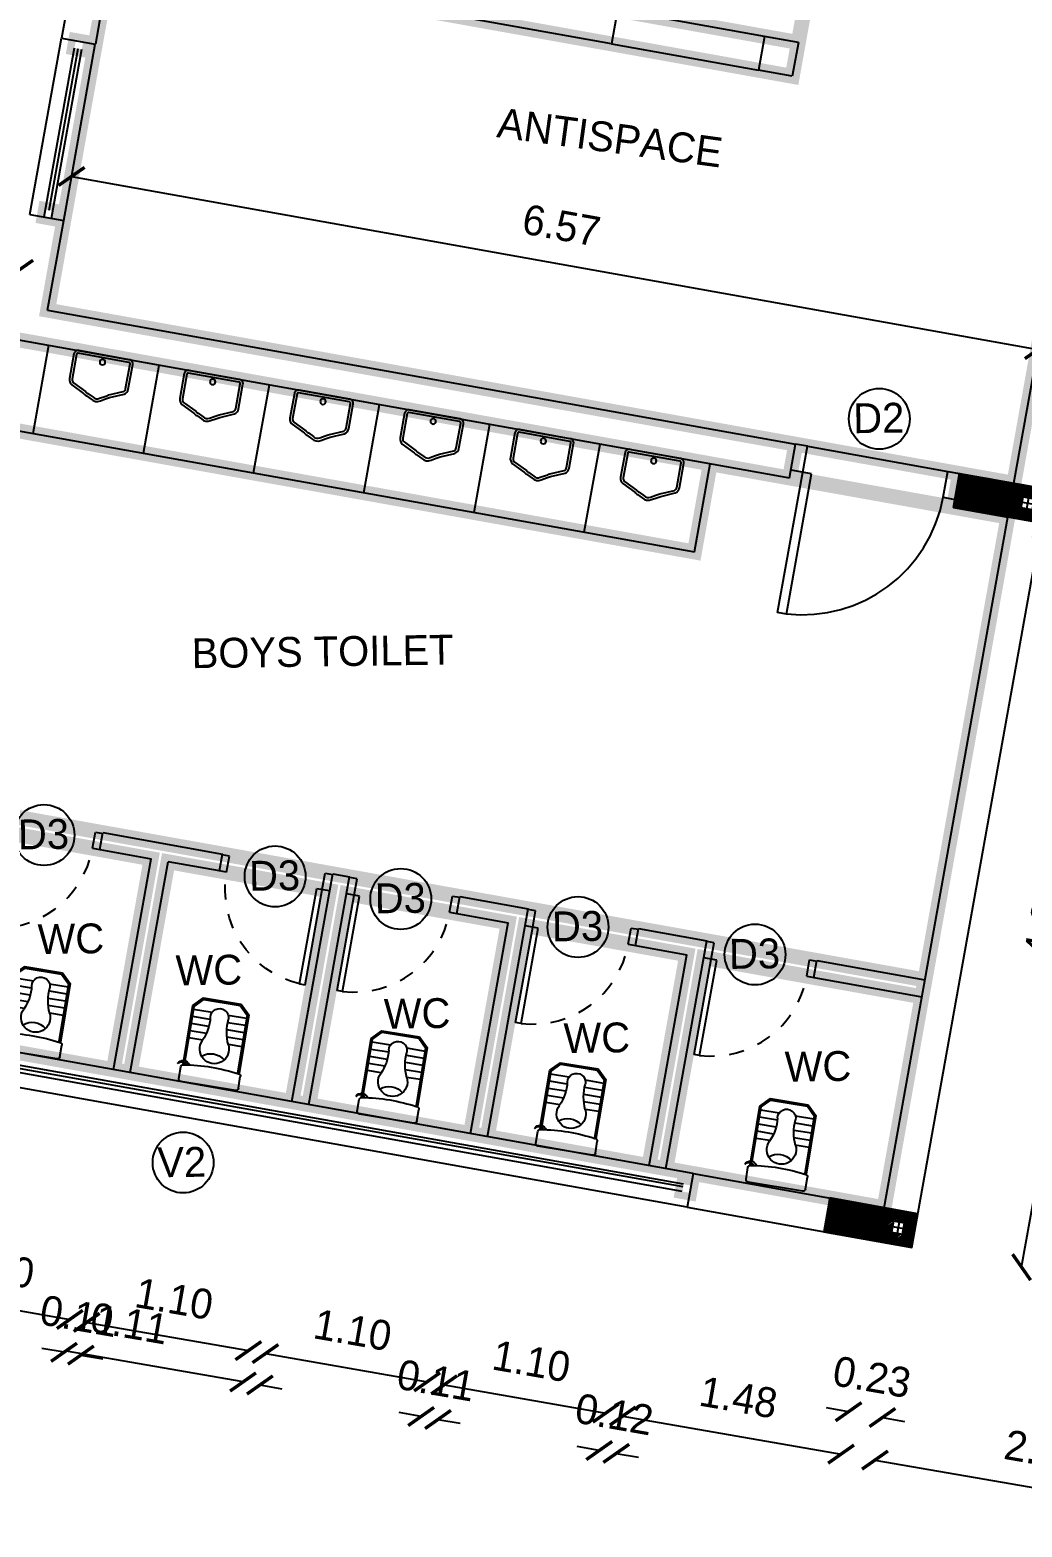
# Model space of a CAD drawing. Header units: metres. Extents: x 6101839 to 6102590, y -6659932 to -6659648.
# Drawn here: x 6102063.82 to 6102070.47, y -6659680.04 to -6659670.01 of the extents above; entities that cross this region are included whole.
import ezdxf

# ---------------------------------------------------------------- set-up
doc = ezdxf.new("R2010")
doc.units = ezdxf.units.M
doc.header["$LTSCALE"] = 500
doc.header["$MEASUREMENT"] = 0
doc.linetypes.add('HIDDEN', pattern=[0.375, 0.25, -0.125])
doc.layers.get('0').update_dxf_attribs({"linetype": 'CONTINUOUS'})
doc.layers.get('Defpoints').update_dxf_attribs({"linetype": 'CONTINUOUS'})
for name, color, linetype in [('Bldg', 44, 'CONTINUOUS'), ('BLK_1_FLR_0_CARPET_AREA', 10, 'CONTINUOUS'), ('BLK_1_FLR_0_URINAL', 235, 'CONTINUOUS'), ('BLK_1_FLR_0_WATER_CLOSET', 213, 'CONTINUOUS'), ('COL', 2, 'CONTINUOUS'), ('DIM', 205, 'CONTINUOUS'), ('DOORTEXT', 13, 'CONTINUOUS'), ('ED', 30, 'CONTINUOUS'), ('FURN', 156, 'CONTINUOUS'), ('FURN1', 252, 'CONTINUOUS'), ('FURNITURE', 252, 'CONTINUOUS'), ('HATCH', 15, 'CONTINUOUS'), ('norms', 4, 'CONTINUOUS'), ('railing', 14, 'CONTINUOUS'), ('TEXT', 4, 'CONTINUOUS'), ('TEXT1', 7, 'CONTINUOUS'), ('TOILET', 8, 'CONTINUOUS'), ('W-SCH', 205, 'CONTINUOUS'), ('WALL TILE', 251, 'CONTINUOUS'), ('wall1', 125, 'CONTINUOUS'), ('WINDOWS', 252, 'CONTINUOUS')]:
    doc.layers.add(name, color=color, linetype=linetype)
doc.styles.add('RM', font='GOTHIC.TTF')
doc.styles.add('S2', font='GOTHIC.TTF')
doc.styles.add('USA TEXT', font='GOTHIC.TTF')
doc.dimstyles.new('1-100-ED', dxfattribs={"dimtxt": 0.2, "dimasz": 0.15, "dimexe": 0.18, "dimexo": 0.0625, "dimgap": 0.15, "dimtad": 1, "dimzin": 0, "dimdsep": 46, "dimtxsty": 'USA TEXT', "dimblk": 'ARCHTICK', "dimcen": 0.1, "dimse1": 1, "dimse2": 1, "dimclrd": 256, "dimclrt": 256, "dimadec": 0, "dimazin": 0, "dimtfac": 1, "dimtofl": 0, "dimtmove": 0, "dimatfit": 3, "dimldrblk": 'ARCHTICK', "dimfxl": 0.18, "dimtolj": 1, "dimtzin": 0, "dimarcsym": 0})

# ---------------------------------------------------------------- blocks, each defined once
blk = doc.blocks.new('PIO-DOOR 750')
at = {"layer": 'FURN1'}
for p, q in [((-110, -50), (-110, 0)), ((0, -50), (-110, -50)), ((0, -50), (0, 0)), ((-110, -700), (-110, -750)), ((0, -700), (-110, -700)), ((0, -663), (0, -750)), ((649, -663), (0, -663)), ((649, -700), (0, -700)), ((649, -663), (649, -700))]:
    blk.add_line(p, q, dxfattribs=at)
at = {"layer": 'FURN1', "linetype": 'HIDDEN', "ltscale": 0.5}
blk.add_arc((0, -700), 650, 3.3033, 90.0041, dxfattribs=at)
blk = doc.blocks.new('NEWCOL')
at = {"layer": 'HATCH'}
h = blk.add_hatch(dxfattribs=at)
h.set_pattern_fill('ANSI31', color=256, scale=3, angle=270, style=0)
h.set_pattern_definition([(315, (-629970.926, -258732.088), (6.73519209, 6.73519209), [])])
h.paths.add_polyline_path([(0, 115), (-115, 115), (-115, 0), (-37.5, 0), (-37.5, 37.5), (0, 37.5)])
h.paths.add_polyline_path([(115, 115), (0, 115), (0, 37.5), (37.5, 37.5), (37.5, 0), (115, 0)])
h.paths.add_polyline_path([(115, 0), (37.5, 0), (37.5, -37.5), (0, -37.5), (0, -485), (115, -485)])
h.paths.add_polyline_path([(0, -37.5), (-37.5, -37.5), (-37.5, 0), (-115, 0), (-115, -485), (0, -485)])
at = {"layer": 'COL'}
for p, q in [((0, -485), (0, 115)), ((-115, 0), (115, 0))]:
    blk.add_line(p, q, dxfattribs=at)
for points in [[(-115, -485), (115, -485), (115, 115), (-115, 115)], [(-37.5, -37.5), (37.5, -37.5), (37.5, 37.5), (-37.5, 37.5)]]:
    blk.add_lwpolyline(points, close=True, dxfattribs=at)
blk = doc.blocks.new('UR')
at = {"layer": 'FURN'}
for points in [[(10.93, -15.47), (9.35, -19.14, -0.259777), (7.81, -20), (1.09, -20, -0.414214), (0, -18.91), (0, -5.09, -0.414214), (1.09, -4), (7.81, -4, -0.259028), (9.35, -4.86), (11.07, -8.41, -0.099656), (11.54, -9.3), (12.22, -10.7, -0.305219), (12.22, -13.19), (11.47, -14.49, 0.003191)], [(10.27, -15.16), (8.71, -18.8, -0.248308), (7.81, -19.27), (1.09, -19.27, -0.414214), (0.73, -18.91), (0.73, -5.09, -0.414214), (1.09, -4.73), (7.81, -4.73, -0.250765), (8.71, -5.21), (10.45, -8.81, -0.118106), (10.85, -9.56), (11.59, -11.07, -0.318105), (11.6, -12.8), (10.84, -14.14, 0.003294)]]:
    blk.add_lwpolyline(points, format="xyb", close=True, dxfattribs=at)
blk.add_circle((1.9, -11.92), 0.739, dxfattribs=at)
blk = doc.blocks.new('_ArchTick')
at = {"color": 0, "linetype": 'ByBlock', "const_width": 0.15}
blk.add_lwpolyline([(-0.5, -0.5), (0.5, 0.5)], dxfattribs=at)
blk = doc.blocks.new('*D664')
at = {"layer": 'Defpoints', "color": 0, "transparency": 16777216}
for p in [(6102065.804, -6659656.924), (6102057.72, -6659676.018), (6102062.24, -6659676.828)]:
    blk.add_point(p, dxfattribs=at)
at = {"layer": 'ED', "lineweight": -2, "transparency": 16777216}
blk.add_line((6102061.284, -6659656.114), (6102057.72, -6659676.018), dxfattribs=at)
at = {"layer": 'ED', "lineweight": -2, "transparency": 16777216, "xscale": 0.15, "yscale": 0.15, "zscale": 0.15}
for p, rotation in [((6102061.284, -6659656.114), 79.84724256616387), ((6102057.72, -6659676.018), 259.8472425661639)]:
    blk.add_blockref('_ArchTick', p, dxfattribs=dict(at, rotation=rotation))
at = {"layer": 'ED', "transparency": 16777216, "insert": (6102059.251, -6659666.021), "char_height": 0.2, "attachment_point": 5, "rotation": 79.8472, "style": 'USA TEXT'}
blk.add_mtext('\\A1;20.22', dxfattribs=at)
blk = doc.blocks.new('*D670')
at = {"layer": 'Defpoints', "color": 0, "transparency": 16777216}
for p in [(6102063.297, -6659676.783), (6102064.38, -6659676.977), (6102064.088, -6659678.65)]:
    blk.add_point(p, dxfattribs=at)
at = {"layer": 'ED', "lineweight": -2, "transparency": 16777216}
blk.add_line((6102063.004, -6659678.461), (6102064.088, -6659678.65), dxfattribs=at)
at = {"layer": 'ED', "lineweight": -2, "transparency": 16777216, "xscale": 0.15, "yscale": 0.15, "zscale": 0.15}
for p, rotation in [((6102063.004, -6659678.461), 170.0944968058716), ((6102064.088, -6659678.65), 350.0944968058716)]:
    blk.add_blockref('_ArchTick', p, dxfattribs=dict(at, rotation=rotation))
at = {"layer": 'ED', "transparency": 16777216, "insert": (6102063.59, -6659678.304), "char_height": 0.2, "attachment_point": 5, "rotation": 350.0945, "style": 'USA TEXT'}
blk.add_mtext('\\A1;1.10', dxfattribs=at)
blk = doc.blocks.new('*D671')
at = {"layer": 'Defpoints', "color": 0, "transparency": 16777216}
for p in [(6102064.38, -6659676.977), (6102064.493, -6659676.997), (6102064.162, -6659678.889)]:
    blk.add_point(p, dxfattribs=at)
at = {"layer": 'ED', "lineweight": -2, "transparency": 16777216}
for p, q in [((6102064.049, -6659678.87), (6102063.901, -6659678.844)), ((6102064.162, -6659678.889), (6102064.31, -6659678.915))]:
    blk.add_line(p, q, dxfattribs=at)
at = {"layer": 'ED', "lineweight": -2, "transparency": 16777216, "xscale": 0.15, "yscale": 0.15, "zscale": 0.15}
for p, rotation in [((6102064.049, -6659678.87), 350.0944968058716), ((6102064.162, -6659678.889), 170.0944968058716)]:
    blk.add_blockref('_ArchTick', p, dxfattribs=dict(at, rotation=rotation))
at = {"layer": 'ED', "transparency": 16777216, "insert": (6102064.15, -6659678.628), "char_height": 0.2, "attachment_point": 5, "rotation": 350.0945, "style": 'USA TEXT'}
blk.add_mtext('\\A1;0.11', dxfattribs=at)
blk = doc.blocks.new('*D672')
at = {"layer": 'Defpoints', "color": 0, "transparency": 16777216}
for p in [(6102064.493, -6659676.997), (6102065.576, -6659677.191), (6102065.284, -6659678.859)]:
    blk.add_point(p, dxfattribs=at)
at = {"layer": 'ED', "lineweight": -2, "transparency": 16777216}
blk.add_line((6102064.201, -6659678.67), (6102065.284, -6659678.859), dxfattribs=at)
at = {"layer": 'ED', "lineweight": -2, "transparency": 16777216, "xscale": 0.15, "yscale": 0.15, "zscale": 0.15}
for p, rotation in [((6102064.201, -6659678.67), 170.0944968058716), ((6102065.284, -6659678.859), 350.0944968058716)]:
    blk.add_blockref('_ArchTick', p, dxfattribs=dict(at, rotation=rotation))
at = {"layer": 'ED', "transparency": 16777216, "insert": (6102064.787, -6659678.513), "char_height": 0.2, "attachment_point": 5, "rotation": 350.0945, "style": 'USA TEXT'}
blk.add_mtext('\\A1;1.10', dxfattribs=at)
blk = doc.blocks.new('*D673')
at = {"layer": 'Defpoints', "color": 0, "transparency": 16777216}
for p in [(6102065.576, -6659677.191), (6102065.689, -6659677.211), (6102065.361, -6659679.089)]:
    blk.add_point(p, dxfattribs=at)
at = {"layer": 'ED', "lineweight": -2, "transparency": 16777216}
for p, q in [((6102065.248, -6659679.069), (6102064.065, -6659678.862)), ((6102065.361, -6659679.089), (6102065.509, -6659679.114))]:
    blk.add_line(p, q, dxfattribs=at)
at = {"layer": 'ED', "lineweight": -2, "transparency": 16777216, "xscale": 0.15, "yscale": 0.15, "zscale": 0.15}
for p, rotation in [((6102065.248, -6659679.069), 350.0944968058716), ((6102065.361, -6659679.089), 170.0944968058716)]:
    blk.add_blockref('_ArchTick', p, dxfattribs=dict(at, rotation=rotation))
at = {"layer": 'ED', "transparency": 16777216, "insert": (6102064.487, -6659678.677), "char_height": 0.2, "attachment_point": 5, "rotation": 350.0945, "style": 'USA TEXT'}
blk.add_mtext('\\A1;0.11', dxfattribs=at)
blk = doc.blocks.new('*D674')
at = {"layer": 'Defpoints', "color": 0, "transparency": 16777216}
for p in [(6102065.689, -6659677.211), (6102066.772, -6659677.405), (6102066.481, -6659679.068)]:
    blk.add_point(p, dxfattribs=at)
at = {"layer": 'ED', "lineweight": -2, "transparency": 16777216}
blk.add_line((6102065.398, -6659678.879), (6102066.481, -6659679.068), dxfattribs=at)
at = {"layer": 'ED', "lineweight": -2, "transparency": 16777216, "xscale": 0.15, "yscale": 0.15, "zscale": 0.15}
for p, rotation in [((6102065.398, -6659678.879), 170.0944968058716), ((6102066.481, -6659679.068), 350.0944968058716)]:
    blk.add_blockref('_ArchTick', p, dxfattribs=dict(at, rotation=rotation))
at = {"layer": 'ED', "transparency": 16777216, "insert": (6102065.983, -6659678.722), "char_height": 0.2, "attachment_point": 5, "rotation": 350.0945, "style": 'USA TEXT'}
blk.add_mtext('\\A1;1.10', dxfattribs=at)
blk = doc.blocks.new('*D675')
at = {"layer": 'Defpoints', "color": 0, "transparency": 16777216}
for p in [(6102066.772, -6659677.405), (6102066.885, -6659677.426), (6102066.554, -6659679.32)]:
    blk.add_point(p, dxfattribs=at)
at = {"layer": 'ED', "lineweight": -2, "transparency": 16777216}
for p, q in [((6102066.441, -6659679.3), (6102066.293, -6659679.274)), ((6102066.554, -6659679.32), (6102066.702, -6659679.345))]:
    blk.add_line(p, q, dxfattribs=at)
at = {"layer": 'ED', "lineweight": -2, "transparency": 16777216, "xscale": 0.15, "yscale": 0.15, "zscale": 0.15}
for p, rotation in [((6102066.441, -6659679.3), 350.0944968058716), ((6102066.554, -6659679.32), 170.0944968058716)]:
    blk.add_blockref('_ArchTick', p, dxfattribs=dict(at, rotation=rotation))
at = {"layer": 'ED', "transparency": 16777216, "insert": (6102066.541, -6659679.059), "char_height": 0.2, "attachment_point": 5, "rotation": 350.0945, "style": 'USA TEXT'}
blk.add_mtext('\\A1;0.11', dxfattribs=at)
blk = doc.blocks.new('*D676')
at = {"layer": 'Defpoints', "color": 0, "transparency": 16777216}
for p in [(6102066.885, -6659677.426), (6102067.968, -6659677.62), (6102067.678, -6659679.277)]:
    blk.add_point(p, dxfattribs=at)
at = {"layer": 'ED', "lineweight": -2, "transparency": 16777216}
blk.add_line((6102066.595, -6659679.088), (6102067.678, -6659679.277), dxfattribs=at)
at = {"layer": 'ED', "lineweight": -2, "transparency": 16777216, "xscale": 0.15, "yscale": 0.15, "zscale": 0.15}
for p, rotation in [((6102066.595, -6659679.088), 170.0944968058716), ((6102067.678, -6659679.277), 350.0944968058716)]:
    blk.add_blockref('_ArchTick', p, dxfattribs=dict(at, rotation=rotation))
at = {"layer": 'ED', "transparency": 16777216, "insert": (6102067.18, -6659678.931), "char_height": 0.2, "attachment_point": 5, "rotation": 350.0945, "style": 'USA TEXT'}
blk.add_mtext('\\A1;1.10', dxfattribs=at)
blk = doc.blocks.new('*D677')
at = {"layer": 'Defpoints', "color": 0, "transparency": 16777216}
for p in [(6102067.968, -6659677.62), (6102068.084, -6659677.622), (6102067.748, -6659679.547)]:
    blk.add_point(p, dxfattribs=at)
at = {"layer": 'ED', "lineweight": -2, "transparency": 16777216}
for p, q in [((6102067.634, -6659679.528), (6102067.487, -6659679.502)), ((6102067.748, -6659679.547), (6102067.896, -6659679.573))]:
    blk.add_line(p, q, dxfattribs=at)
at = {"layer": 'ED', "lineweight": -2, "transparency": 16777216, "xscale": 0.15, "yscale": 0.15, "zscale": 0.15}
for p, rotation in [((6102067.634, -6659679.528), 350.0944968058716), ((6102067.748, -6659679.547), 170.0944968058716)]:
    blk.add_blockref('_ArchTick', p, dxfattribs=dict(at, rotation=rotation))
at = {"layer": 'ED', "transparency": 16777216, "insert": (6102067.735, -6659679.286), "char_height": 0.2, "attachment_point": 5, "rotation": 350.0945, "style": 'USA TEXT'}
blk.add_mtext('\\A1;0.12', dxfattribs=at)
blk = doc.blocks.new('*D678')
at = {"layer": 'Defpoints', "color": 0, "transparency": 16777216}
for p in [(6102068.084, -6659677.622), (6102069.542, -6659677.902), (6102069.254, -6659679.552)]:
    blk.add_point(p, dxfattribs=at)
at = {"layer": 'ED', "lineweight": -2, "transparency": 16777216}
blk.add_line((6102067.792, -6659679.297), (6102069.254, -6659679.552), dxfattribs=at)
at = {"layer": 'ED', "lineweight": -2, "transparency": 16777216, "xscale": 0.15, "yscale": 0.15, "zscale": 0.15}
for p, rotation in [((6102067.792, -6659679.297), 170.0944968058716), ((6102069.254, -6659679.552), 350.0944968058716)]:
    blk.add_blockref('_ArchTick', p, dxfattribs=dict(at, rotation=rotation))
at = {"layer": 'ED', "transparency": 16777216, "insert": (6102068.567, -6659679.173), "char_height": 0.2, "attachment_point": 5, "rotation": 350.0945, "style": 'USA TEXT'}
blk.add_mtext('\\A1;1.48', dxfattribs=at)
blk = doc.blocks.new('*D679')
at = {"layer": 'Defpoints', "color": 0, "transparency": 16777216}
for p in [(6102069.542, -6659677.902), (6102069.769, -6659677.942), (6102069.531, -6659679.307)]:
    blk.add_point(p, dxfattribs=at)
at = {"layer": 'ED', "lineweight": -2, "transparency": 16777216}
for p, q in [((6102069.304, -6659679.268), (6102069.156, -6659679.242)), ((6102069.531, -6659679.307), (6102069.678, -6659679.333))]:
    blk.add_line(p, q, dxfattribs=at)
at = {"layer": 'ED', "lineweight": -2, "transparency": 16777216, "xscale": 0.15, "yscale": 0.15, "zscale": 0.15}
for p, rotation in [((6102069.304, -6659679.268), 350.0944968058716), ((6102069.531, -6659679.307), 170.0944968058716)]:
    blk.add_blockref('_ArchTick', p, dxfattribs=dict(at, rotation=rotation))
at = {"layer": 'ED', "transparency": 16777216, "insert": (6102069.461, -6659679.036), "char_height": 0.2, "attachment_point": 5, "rotation": 350.0945, "style": 'USA TEXT'}
blk.add_mtext('\\A1;0.23', dxfattribs=at)
blk = doc.blocks.new('*D680')
at = {"layer": 'Defpoints', "color": 0, "transparency": 16777216}
for p in [(6102072.009, -6659677.911), (6102069.769, -6659677.942), (6102071.65, -6659679.97)]:
    blk.add_point(p, dxfattribs=at)
at = {"layer": 'ED', "lineweight": -2, "transparency": 16777216}
blk.add_line((6102069.481, -6659679.592), (6102071.65, -6659679.97), dxfattribs=at)
at = {"layer": 'ED', "lineweight": -2, "transparency": 16777216, "xscale": 0.15, "yscale": 0.15, "zscale": 0.15}
for p, rotation in [((6102069.481, -6659679.592), 170.0944968058716), ((6102071.65, -6659679.97), 350.0944968058716)]:
    blk.add_blockref('_ArchTick', p, dxfattribs=dict(at, rotation=rotation))
at = {"layer": 'ED', "transparency": 16777216, "insert": (6102070.609, -6659679.53), "char_height": 0.2, "attachment_point": 5, "rotation": 350.0945, "style": 'USA TEXT'}
blk.add_mtext('\\A1;2.20', dxfattribs=at)
blk = doc.blocks.new('WC')
at = {"layer": 'FURN'}
for p, q in [((-202, 17), (-202, 96)), ((-185, 0), (185, 0)), ((202, 17), (202, 96))]:
    blk.add_line(p, q, dxfattribs=at)
for centre, major_axis, start_param, end_param in [((-185, 96), (17.2, 1.6), 1.633768, 3.046673), ((0, -1066), (1193, 0), 1.412905, 1.728687), ((187, 99), (42.2, 0.3), 0.348549, 2.672025), ((196, 94), (36.7, -0.3), 0.590762, 2.508204), ((185, 96), (17.2, -1.6), 0.09492, 1.507825), ((-185, 17), (17.1, 2.3), 3.009476, 4.580273), ((185, 17), (17.1, -2.3), -1.43868, 0.132116)]:
    blk.add_ellipse(centre, major_axis=major_axis, ratio=1, start_param=start_param, end_param=end_param, dxfattribs=at)
at = {"layer": 'TOILET'}
for p, q in [((-128, 576), (-190, 514)), ((-190, 514), (-190, 115)), ((-124, 566), (-180, 510)), ((-180, 510), (-180, 119)), ((128, 576), (-128, 576)), ((124, 566), (-124, 566)), ((180, 510), (124, 566)), ((190, 514), (128, 576)), ((180, 141), (180, 510)), ((190, 141), (190, 514)), ((-55, 489), (-180, 489)), ((-59, 441), (-180, 441)), ((55, 489), (180, 489)), ((59, 441), (180, 441)), ((-60, 393), (-180, 393)), ((-69, 345), (-180, 345)), ((60, 393), (180, 393)), ((69, 345), (180, 345)), ((-86, 297), (-180, 297)), ((86, 297), (180, 297)), ((-190, 115), (-188, 113)), ((-180, 119), (-176, 114)), ((176, 114), (180, 119)), ((180, 119), (180, 127)), ((188, 113), (190, 115)), ((190, 115), (190, 130))]:
    blk.add_line(p, q, dxfattribs=at)
for centre, radius, start, end in [((0, 463), 61.1, 352.8627, 180.2214), ((-392, 429), 333, 335.8715, 5.7927), ((347, 420), 288, 173.0841, 206.1539), ((0, 250), 98.1, 153.8461, 26.1539)]:
    blk.add_arc(centre, radius, start, end, dxfattribs=at)
at = {"layer": 'WALL TILE', "ltscale": 0.5}
blk.add_arc((0, 98), 119, 49.7236, 130.2764, dxfattribs=at)
blk = doc.blocks.new('*D719')
at = {"layer": 'Defpoints', "color": 0, "transparency": 16777216}
for p in [(6102063.94, -6659671.891), (6102070.572, -6659672.155), (6102070.411, -6659673.05)]:
    blk.add_point(p, dxfattribs=at)
at = {"layer": 'ED', "lineweight": -2, "transparency": 16777216}
blk.add_line((6102064.1, -6659670.995), (6102070.572, -6659672.155), dxfattribs=at)
at = {"layer": 'ED', "lineweight": -2, "transparency": 16777216, "xscale": 0.15, "yscale": 0.15, "zscale": 0.15}
for p, rotation in [((6102064.1, -6659670.995), 169.8449122604098), ((6102070.572, -6659672.155), 349.8449122604098)]:
    blk.add_blockref('_ArchTick', p, dxfattribs=dict(at, rotation=rotation))
at = {"layer": 'ED', "transparency": 16777216, "insert": (6102067.381, -6659671.324), "char_height": 0.2, "attachment_point": 5, "rotation": 349.8449, "style": 'USA TEXT'}
blk.add_mtext('\\A1;6.57', dxfattribs=at)
blk = doc.blocks.new('*D720')
at = {"layer": 'Defpoints', "color": 0, "transparency": 16777216}
for p in [(6102070.547, -6659673.6), (6102071.282, -6659673.731), (6102069.728, -6659678.169)]:
    blk.add_point(p, dxfattribs=at)
at = {"layer": 'ED', "lineweight": -2, "transparency": 16777216}
blk.add_line((6102070.463, -6659678.3), (6102071.282, -6659673.731), dxfattribs=at)
at = {"layer": 'ED', "lineweight": -2, "transparency": 16777216, "xscale": 0.15, "yscale": 0.15, "zscale": 0.15}
for p, rotation in [((6102071.282, -6659673.731), 79.84349223481806), ((6102070.463, -6659678.3), 259.843492234818)]:
    blk.add_blockref('_ArchTick', p, dxfattribs=dict(at, rotation=rotation))
at = {"layer": 'ED', "transparency": 16777216, "insert": (6102070.621, -6659675.971), "char_height": 0.2, "attachment_point": 5, "rotation": 79.8435, "style": 'USA TEXT'}
blk.add_mtext('\\A1;4.64', dxfattribs=at)
blk = doc.blocks.new('*D1211')
at = {"layer": 'Defpoints', "color": 0, "transparency": 16777216}
for p in [(6102061.548, -6659671.463), (6102063.755, -6659671.617), (6102063.713, -6659671.85)]:
    blk.add_point(p, dxfattribs=at)
at = {"layer": 'ED', "lineweight": -2, "transparency": 16777216}
blk.add_line((6102061.589, -6659671.229), (6102063.755, -6659671.617), dxfattribs=at)
at = {"layer": 'ED', "lineweight": -2, "transparency": 16777216, "xscale": 0.15, "yscale": 0.15, "zscale": 0.15}
for p, rotation in [((6102061.589, -6659671.229), 169.8449122965892), ((6102063.755, -6659671.617), 349.8449122965891)]:
    blk.add_blockref('_ArchTick', p, dxfattribs=dict(at, rotation=rotation))
at = {"layer": 'ED', "transparency": 16777216, "insert": (6102062.717, -6659671.172), "char_height": 0.2, "attachment_point": 5, "rotation": 349.8449, "style": 'USA TEXT'}
blk.add_mtext('\\A1;2.20', dxfattribs=at)

msp = doc.modelspace()

# ---------------------------------------------------------------- linework, layer by layer
at = {"layer": 'Bldg', "linetype": 'ByBlock'}
for p, q in [((6102064.2882, -6659675.50278), (6102064.30847, -6659675.38958)), ((6102064.30847, -6659675.38958), (6102065.1107, -6659675.53328)), ((6102064.2882, -6659675.50278), (6102064.63271, -6659675.56449)), ((6102064.3797, -6659676.97701), (6102064.63271, -6659675.56449)), ((6102064.4929, -6659676.99729), (6102064.74591, -6659675.58477)), ((6102065.09043, -6659675.64648), (6102064.74591, -6659675.58477)), ((6102065.09043, -6659675.64648), (6102065.1107, -6659675.53328)), ((6102065.57567, -6659677.19123), (6102065.84896, -6659675.66551)), ((6102065.68887, -6659677.21151), (6102065.96215, -6659675.68579)), ((6102065.84896, -6659675.66551), (6102065.96215, -6659675.68579)), ((6102066.68013, -6659675.93122), (6102066.7004, -6659675.81802)), ((6102066.7004, -6659675.81802), (6102067.15812, -6659675.90001)), ((6102066.88483, -6659677.42573), (6102067.15812, -6659675.90001)), ((6102066.68013, -6659675.93122), (6102067.02465, -6659675.99293)), ((6102066.77164, -6659677.40545), (6102067.02465, -6659675.99293)), ((6102067.87609, -6659676.14547), (6102067.89637, -6659676.03227)), ((6102067.89637, -6659676.03227), (6102068.35408, -6659676.11425)), ((6102067.87609, -6659676.14547), (6102068.22061, -6659676.20718)), ((6102067.9676, -6659677.61969), (6102068.22061, -6659676.20718)), ((6102068.0808, -6659677.63997), (6102068.35408, -6659676.11425)), ((6102069.07206, -6659676.35969), (6102069.09233, -6659676.24649)), ((6102069.09233, -6659676.24649), (6102069.81582, -6659676.37608)), ((6102069.07206, -6659676.35969), (6102069.79554, -6659676.48928))]:
    msp.add_line(p, q, dxfattribs=at)
at = {"layer": 'BLK_1_FLR_0_CARPET_AREA', "color": 15, "linetype": 'Continuous', "const_width": 0.1}
msp.add_lwpolyline([(6102080.89632, -6659673.83996), (6102079.12451, -6659673.5226), (6102079.51769, -6659671.32753), (6102073.3853, -6659670.2291), (6102072.753, -6659673.76106), (6102070.58744, -6659673.37331), (6102071.10539, -6659670.48107), (6102070.87899, -6659670.44052), (6102070.41154, -6659673.05021), (6102063.93955, -6659671.89095), (6102064.36645, -6659669.50766), (6102068.92738, -6659670.32461), (6102068.96794, -6659670.09821), (6102062.9305, -6659669.01679)], dxfattribs=at)
msp.add_lwpolyline([(6102060.90523, -6659676.35467), (6102069.54254, -6659677.90177), (6102070.37099, -6659673.27661), (6102070.00679, -6659673.21137), (6102070.04735, -6659672.98498), (6102068.9498, -6659672.78842), (6102068.90926, -6659673.01478), (6102061.73347, -6659671.72946)], close=True, dxfattribs=at)
at = {"layer": 'BLK_1_FLR_0_URINAL', "ltscale": 400, "const_width": 0.1}
msp.add_lwpolyline([(6102061.73348, -6659671.72946), (6102070.371, -6659673.27661), (6102069.81584, -6659676.37608), (6102061.17831, -6659674.82893)], close=True, dxfattribs=at)
at = {"layer": 'BLK_1_FLR_0_WATER_CLOSET', "const_width": 0.1}
for points in [[(6102063.29694, -6659676.78307), (6102064.3797, -6659676.97701), (6102064.63271, -6659675.56449), (6102063.54995, -6659675.37055)], [(6102064.4929, -6659676.99729), (6102065.57567, -6659677.19123), (6102065.82868, -6659675.77871), (6102064.74591, -6659675.58477)], [(6102065.68887, -6659677.21151), (6102066.77164, -6659677.40545), (6102067.02465, -6659675.99293), (6102065.94188, -6659675.79899)], [(6102066.88483, -6659677.42573), (6102067.9676, -6659677.61967), (6102068.22061, -6659676.20715), (6102067.13784, -6659676.01321)], [(6102068.0808, -6659677.63995), (6102069.54254, -6659677.90177), (6102069.79555, -6659676.48925), (6102068.33381, -6659676.22743)]]:
    msp.add_lwpolyline(points, close=True, dxfattribs=at)
at = {"layer": 'DIM', "linetype": 'ByBlock'}
for p, q in [((6102068.74154, -6659670.05766), (6102067.75721, -6659669.88135)), ((6102067.71665, -6659670.10774), (6102068.70099, -6659670.28406))]:
    msp.add_line(p, q, dxfattribs=at)
at = {"layer": 'FURN1', "linetype": 'ByBlock'}
for p, q in [((6102069.02855, -6659672.80252), (6102068.9498, -6659672.78842)), ((6102068.99752, -6659672.97576), (6102069.02855, -6659672.80252)), ((6102069.02855, -6659672.80252), (6102069.9686, -6659672.97087)), ((6102068.82914, -6659673.91581), (6102068.99752, -6659672.97576)), ((6102068.8882, -6659673.92638), (6102069.05658, -6659672.98634)), ((6102069.05658, -6659672.98634), (6102068.91878, -6659672.96166)), ((6102069.93757, -6659673.14412), (6102069.9686, -6659672.97087)), ((6102069.9686, -6659672.97087), (6102070.04734, -6659672.98497)), ((6102069.93757, -6659673.14412), (6102070.01632, -6659673.15822)), ((6102068.8882, -6659673.92638), (6102068.82914, -6659673.91581))]:
    msp.add_line(p, q, dxfattribs=at)
at = {"layer": 'FURN1', "const_width": 0.1}
for points in [[(6102064.1278, -6659670.08587), (6102064.11899, -6659670.13509), (6102064.1682, -6659670.1439), (6102064.17702, -6659670.09468)], [(6102064.12791, -6659670.08526), (6102064.1191, -6659670.13447), (6102064.16831, -6659670.14329), (6102064.17713, -6659670.09407)], [(6102063.9164, -6659671.26647), (6102063.92522, -6659671.21725), (6102063.97443, -6659671.22607), (6102063.96562, -6659671.27528)], [(6102063.91652, -6659671.26586), (6102063.92533, -6659671.21664), (6102063.97455, -6659671.22545), (6102063.96573, -6659671.27467)], [(6102068.23964, -6659677.80244), (6102068.19041, -6659677.79363), (6102068.19922, -6659677.74447), (6102068.24845, -6659677.75325)]]:
    msp.add_lwpolyline(points, close=True, dxfattribs=at)
at = {"layer": 'FURN1', "linetype": 'HIDDEN', "ltscale": 0.5}
msp.add_arc((6102068.99752, -6659672.97576), 0.955, 263.446992, 349.846698, dxfattribs=at)
at = {"layer": 'FURNITURE', "linetype": 'ByBlock', "ltscale": 0.2}
for p, q in [((6102063.91652, -6659671.26586), (6102064.1191, -6659670.13447)), ((6102063.96573, -6659671.27467), (6102064.16821, -6659670.1439)), ((6102068.19045, -6659677.79363), (6102061.52162, -6659676.59912)), ((6102068.19923, -6659677.74443), (6102061.53041, -6659676.54992))]:
    msp.add_line(p, q, dxfattribs=at)
at = {"layer": 'FURNITURE', "color": 4, "linetype": 'ByBlock', "ltscale": 0.2}
for p, q in [((6102063.94994, -6659671.22104), (6102064.14371, -6659670.13888)), ((6102068.19599, -6659677.76257), (6102061.52601, -6659676.57451))]:
    msp.add_line(p, q, dxfattribs=at)
at = {"layer": 'norms', "const_width": 0.1}
msp.add_lwpolyline([(6102063.58286, -6659665.37473), (6102069.6203, -6659666.45618), (6102068.96794, -6659670.09821), (6102062.9305, -6659669.01679)], close=True, dxfattribs=at)
at = {"layer": 'norms', "color": 6, "const_width": 0.1}
msp.add_lwpolyline([(6102061.62768, -6659672.32006), (6102068.27193, -6659673.51017), (6102068.37772, -6659672.91957), (6102061.73347, -6659671.72946)], close=True, dxfattribs=at)
at = {"layer": 'railing', "linetype": 'ByBlock'}
for p, q in [((6102063.84243, -6659672.71676), (6102063.94822, -6659672.12616)), ((6102064.58068, -6659672.849), (6102064.68647, -6659672.2584)), ((6102061.62768, -6659672.32006), (6102068.27193, -6659673.51017)), ((6102065.31893, -6659672.98123), (6102065.42472, -6659672.39063)), ((6102066.05718, -6659673.11347), (6102066.16297, -6659672.52287)), ((6102066.79543, -6659673.2457), (6102066.90122, -6659672.6551)), ((6102067.53368, -6659673.37794), (6102067.63947, -6659672.78734)), ((6102068.27193, -6659673.51017), (6102068.37772, -6659672.91957))]:
    msp.add_line(p, q, dxfattribs=at)
at = {"layer": 'W-SCH'}
for centre in [(6102069.50984, -6659672.61881), (6102063.915, -6659675.40612), (6102065.4631, -6659675.68312), (6102066.30483, -6659675.83415), (6102067.49213, -6659676.02228), (6102068.67787, -6659676.20642), (6102064.84691, -6659677.59951)]:
    msp.add_circle(centre, 0.20375, dxfattribs=at)
at = {"layer": 'wall1', "linetype": 'ByBlock'}
for p, q in [((6102064.14005, -6659669.46711), (6102064.03239, -6659670.06815)), ((6102064.36645, -6659669.50766), (6102064.2589, -6659670.10874)), ((6102067.71665, -6659670.10774), (6102064.36645, -6659669.50766)), ((6102067.75721, -6659669.88135), (6102067.71665, -6659670.10774)), ((6102064.03244, -6659670.06816), (6102064.25884, -6659670.1087)), ((6102068.74154, -6659670.05766), (6102068.70099, -6659670.28406)), ((6102068.96794, -6659670.09821), (6102068.74154, -6659670.05766)), ((6102068.96794, -6659670.09821), (6102068.92738, -6659670.32461)), ((6102068.92738, -6659670.32461), (6102068.70099, -6659670.28406)), ((6102069.72838, -6659678.16872), (6102071.10539, -6659670.48107)), ((6102070.41154, -6659673.05021), (6102070.87899, -6659670.44052)), ((6102063.82086, -6659671.24936), (6102064.04733, -6659671.28991)), ((6102063.93955, -6659671.89095), (6102064.04733, -6659671.28991)), ((6102061.73347, -6659671.72946), (6102068.90926, -6659673.01478)), ((6102063.93955, -6659671.89095), (6102068.94981, -6659672.78838)), ((6102068.90926, -6659673.01478), (6102068.94981, -6659672.78838)), ((6102070.04734, -6659672.98497), (6102070.41154, -6659673.05021)), ((6102069.54254, -6659677.90177), (6102070.37099, -6659673.27661)), ((6102070.00679, -6659673.21137), (6102070.37099, -6659673.27661)), ((6102068.26291, -6659677.67254), (6102068.22235, -6659677.89894)), ((6102068.26291, -6659677.67254), (6102069.54254, -6659677.90175)), ((6102068.22235, -6659677.89894), (6102069.72838, -6659678.16872))]:
    msp.add_line(p, q, dxfattribs=at)
at = {"layer": 'WINDOWS', "linetype": 'ByBlock'}
for p, q in [((6102063.82086, -6659671.24936), (6102064.03237, -6659670.06815)), ((6102064.04726, -6659671.2899), (6102064.25877, -6659670.10869)), ((6102068.26291, -6659677.67254), (6102061.49561, -6659676.46039)), ((6102068.22235, -6659677.89894), (6102061.45506, -6659676.68679))]:
    msp.add_line(p, q, dxfattribs=at)

# ---------------------------------------------------------------- block references
at = {"layer": 'COL', "yscale": 0.001, "zscale": 0.001, "rotation": 259.8449122509245}
for p, xscale in [((6102070.50447, -6659673.18368), -0.001), ((6102069.63546, -6659678.03525), 0.001)]:
    msp.add_blockref('NEWCOL', p, dxfattribs=dict(at, xscale=xscale))
at = {"layer": 'ED', "xscale": -0.001, "yscale": 0.001, "zscale": 0.001, "rotation": 350.6168105018095}
for p in [(6102063.81848, -6659676.87534), (6102065.01508, -6659677.08597), (6102066.21007, -6659677.30566), (6102067.40604, -6659677.51988), (6102068.81397, -6659677.75984)]:
    msp.add_blockref('WC', p, dxfattribs=at)
at = {"layer": 'FURN1', "yscale": 0.001, "zscale": 0.001}
for p, xscale, rotation in [((6102064.28942, -6659675.50302), 0.001, 259.8433271216485), ((6102065.08919, -6659675.64628), -0.001, 79.84649743210294), ((6102066.68136, -6659675.93146), 0.001, 259.8433271216485), ((6102067.87732, -6659676.14571), 0.001, 259.8433271216485), ((6102069.07328, -6659676.35993), 0.001, 259.8433271216485)]:
    msp.add_blockref('PIO-DOOR 750', p, dxfattribs=dict(at, xscale=xscale, rotation=rotation))
at = {"layer": 'TEXT1', "extrusion": (0, 0, -1), "xscale": 0.0249999999944332, "yscale": 0.0250000000037253, "zscale": -0.025, "rotation": 280.1550877264653}
for p in [(-6102064.02204, -6659672.13939), (-6102064.76029, -6659672.27162), (-6102065.49854, -6659672.40386), (-6102066.23679, -6659672.53609), (-6102066.97505, -6659672.66833), (-6102067.7133, -6659672.80056)]:
    msp.add_blockref('UR', p, dxfattribs=at)

# ---------------------------------------------------------------- texts
at = {"layer": 'DOORTEXT', "color": 3, "style": 'RM'}
for s, p in [('D2', (6102069.33689, -6659672.71518)), ('D3', (6102063.74204, -6659675.5025)), ('D3', (6102065.29014, -6659675.77949)), ('D3', (6102066.13187, -6659675.93053)), ('D3', (6102067.31917, -6659676.11865)), ('D3', (6102068.50491, -6659676.30279)), ('V2', (6102064.67533, -6659677.69852))]:
    msp.add_text(s, height=0.2, rotation=0.815488, dxfattribs=at).set_placement(p)
at = {"layer": 'TEXT', "color": 7, "style": 'S2'}
for s, rotation, p in [('ANTISPACE', 352.233688, (6102066.94173, -6659670.73126)), ('BOYS TOILET', 0.815488, (6102064.90579, -6659674.28885)), ('WC', 0.815488, (6102063.87369, -6659676.20348)), ('WC', 0.815488, (6102064.79791, -6659676.41278)), ('WC', 0.815488, (6102066.19261, -6659676.70378)), ('WC', 0.815488, (6102067.39653, -6659676.8668)), ('WC', 0.815488, (6102068.87809, -6659677.05793))]:
    msp.add_text(s, height=0.2, rotation=rotation, dxfattribs=at).set_placement(p)

# ---------------------------------------------------------------- dimensions: what is measured, and where the dimension line sits
at = {"layer": 'ED'}
for p1, p2, distance, picture, middle in [((6102065.80413, -6659656.92394), (6102062.23982, -6659676.82769), -4.59209, '*D664', (6102059.25076, -6659666.0214)), ((6102061.54762, -6659671.46251), (6102063.71316, -6659671.8504), 0.23705, '*D1211', (6102062.71715, -6659671.17208)), ((6102063.93955, -6659671.89095), (6102070.41131, -6659673.05017), 0.90988, '*D719', (6102067.38082, -6659671.32389)), ((6102069.72838, -6659678.16872), (6102070.54689, -6659673.59978), -0.74658, '*D720', (6102070.62148, -6659675.97093))]:
    dim = msp.add_aligned_dim(p1=p1, p2=p2, distance=distance, dimstyle='1-100-ED', dxfattribs=at)
    dim.commit()
    dim.dimension.update_dxf_attribs({"geometry": picture, "text_midpoint": middle})
for base, p1, p2, picture, middle in [((6102064.08759, -6659678.64982), (6102063.29694, -6659676.78307), (6102064.37971, -6659676.97699), '*D670', (6102063.58966, -6659678.30398)), ((6102065.28446, -6659678.85882), (6102064.4929, -6659676.99729), (6102065.57567, -6659677.19123), '*D672', (6102064.78654, -6659678.51298)), ((6102066.48134, -6659679.06783), (6102065.68887, -6659677.21148), (6102066.77164, -6659677.40545), '*D674', (6102065.98341, -6659678.72199)), ((6102067.67822, -6659679.27684), (6102066.88483, -6659677.42573), (6102067.96761, -6659677.61965), '*D676', (6102067.18029, -6659678.931)), ((6102069.25415, -6659679.55204), (6102068.08405, -6659677.6218), (6102069.54233, -6659677.90174), '*D678', (6102068.56673, -6659679.17311)), ((6102071.64967, -6659679.97036), (6102069.76897, -6659677.94211), (6102072.0092, -6659677.91149), '*D680', (6102070.60917, -6659679.52977))]:
    dim = msp.add_linear_dim(base=base, p1=p1, p2=p2, angle=170.094497, dimstyle='1-100-ED', dxfattribs=at)
    dim.commit()
    dim.dimension.update_dxf_attribs({"geometry": picture, "text_midpoint": middle})
for base, p1, p2, picture, middle in [((6102064.16249, -6659678.88936), (6102064.37971, -6659676.97699), (6102064.4929, -6659676.99729), '*D671', (6102064.10585, -6659678.87947)), ((6102065.36108, -6659679.0886), (6102065.57567, -6659677.19123), (6102065.68887, -6659677.21148), '*D673', (6102064.443, -6659678.92828)), ((6102066.5541, -6659679.31966), (6102066.77164, -6659677.40545), (6102066.88483, -6659677.42573), '*D675', (6102066.49746, -6659679.30977)), ((6102067.74779, -6659679.54737), (6102067.96761, -6659677.61965), (6102068.08405, -6659677.6218), '*D677', (6102067.69111, -6659679.53747)), ((6102069.53054, -6659679.3075), (6102069.54233, -6659677.90174), (6102069.76897, -6659677.94211), '*D679', (6102069.41715, -6659679.2877))]:
    dim = msp.add_linear_dim(base=base, p1=p1, p2=p2, angle=170.094497, dimstyle='1-100-ED', dxfattribs=at)
    dim.commit()
    dim.dimension.update_dxf_attribs({"geometry": picture, "text_midpoint": middle, "dimtype": 160})

doc.saveas('drawing.dxf')
